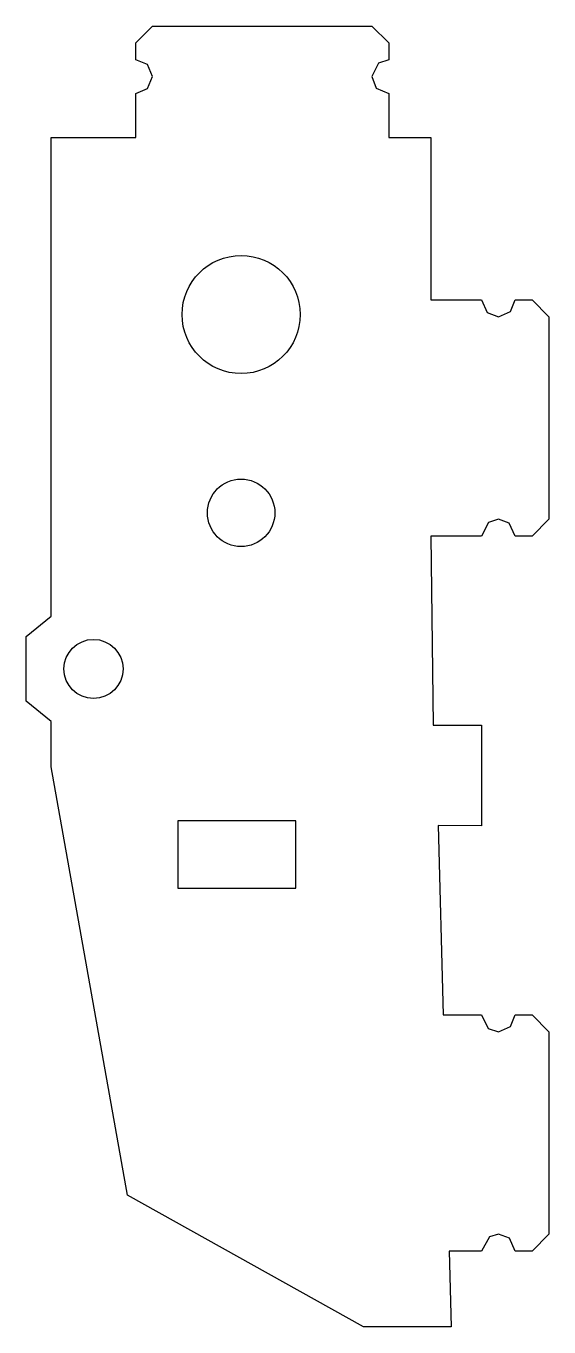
# Model space of a CAD drawing. Extents: x -3850.3 to -3819.3, y -323.1 to -246.
import ezdxf

# ---------------------------------------------------------------- set-up
doc = ezdxf.new("R2010")
doc.units = 0
doc.layers.add('CUT', color=15, linetype='CONTINUOUS')
doc.layers.add('DEFAULT', color=7, linetype='CONTINUOUS')

msp = doc.modelspace()

# ---------------------------------------------------------------- linework, layer by layer
at = {"layer": 'CUT'}
for p, q in [((-3841.285, -293.109), (-3841.285, -297.109)), ((-3834.285, -293.109), (-3841.285, -293.109)), ((-3834.285, -297.109), (-3834.285, -293.109)), ((-3841.285, -297.109), (-3834.285, -297.109))]:
    msp.add_line(p, q, dxfattribs=at)
for centre, radius in [((-3837.535, -263.109), 3.5), ((-3837.535, -274.859), 2), ((-3846.285, -284.109), 1.75)]:
    msp.add_circle(centre, radius, dxfattribs=at)
at = {"layer": 'DEFAULT'}
for p, q in [((-3843.785, -247.009), (-3842.785, -246.009)), ((-3842.785, -246.009), (-3829.785, -246.009)), ((-3829.785, -246.009), (-3828.785, -247.009)), ((-3843.785, -248.009), (-3843.785, -247.009)), ((-3828.785, -247.009), (-3828.785, -248.009)), ((-3843.086, -248.294), (-3843.785, -248.009)), ((-3829.397, -248.218), (-3829.785, -249.009)), ((-3828.785, -248.009), (-3829.397, -248.218)), ((-3842.785, -249.009), (-3843.086, -248.294)), ((-3843.081, -249.719), (-3842.785, -249.009)), ((-3829.785, -249.009), (-3829.522, -249.685)), ((-3843.785, -250.009), (-3843.081, -249.719)), ((-3829.522, -249.685), (-3828.785, -250.009)), ((-3843.785, -252.609), (-3843.785, -250.009)), ((-3828.785, -250.009), (-3828.785, -252.609)), ((-3848.785, -280.986), (-3848.785, -252.609)), ((-3848.785, -252.609), (-3843.785, -252.609)), ((-3828.785, -252.609), (-3826.285, -252.609)), ((-3826.285, -252.609), (-3826.285, -262.234)), ((-3826.285, -262.234), (-3823.285, -262.234)), ((-3823.285, -262.234), (-3822.94, -262.989)), ((-3821.574, -262.937), (-3821.285, -262.234)), ((-3821.285, -262.234), (-3820.285, -262.234)), ((-3820.285, -262.234), (-3819.285, -263.234)), ((-3822.94, -262.989), (-3822.285, -263.234)), ((-3822.285, -263.234), (-3821.574, -262.937)), ((-3819.285, -263.234), (-3819.285, -275.234)), ((-3822.285, -275.234), (-3822.879, -275.429)), ((-3821.639, -275.47), (-3822.285, -275.234)), ((-3819.285, -275.234), (-3820.285, -276.234)), ((-3822.879, -275.429), (-3823.285, -276.234)), ((-3821.285, -276.234), (-3821.639, -275.47)), ((-3823.285, -276.234), (-3826.285, -276.234)), ((-3826.285, -276.234), (-3826.144, -287.434)), ((-3820.285, -276.234), (-3821.285, -276.234)), ((-3850.285, -282.187), (-3848.785, -280.986)), ((-3850.285, -286.03), (-3850.285, -282.187)), ((-3848.785, -287.231), (-3850.285, -286.03)), ((-3848.785, -289.921), (-3848.785, -287.231)), ((-3826.144, -287.434), (-3823.285, -287.434)), ((-3823.285, -287.434), (-3823.285, -293.409)), ((-3844.266, -315.293), (-3848.785, -289.921)), ((-3823.285, -293.409), (-3825.846, -293.398)), ((-3825.846, -293.398), (-3825.559, -304.609)), ((-3825.559, -304.609), (-3823.285, -304.609)), ((-3823.285, -304.609), (-3822.881, -305.412)), ((-3822.285, -305.609), (-3821.562, -305.3)), ((-3821.562, -305.3), (-3821.285, -304.609)), ((-3821.285, -304.609), (-3820.285, -304.609)), ((-3820.285, -304.609), (-3819.285, -305.609)), ((-3822.881, -305.412), (-3822.285, -305.609)), ((-3819.285, -305.609), (-3819.285, -317.609)), ((-3830.285, -323.109), (-3844.266, -315.293)), ((-3822.285, -317.609), (-3822.817, -317.762)), ((-3821.635, -317.849), (-3822.285, -317.609)), ((-3819.285, -317.609), (-3820.285, -318.609)), ((-3822.817, -317.762), (-3823.285, -318.609)), ((-3821.285, -318.609), (-3821.635, -317.849)), ((-3823.285, -318.609), (-3825.2, -318.609)), ((-3825.2, -318.609), (-3825.085, -323.109)), ((-3820.285, -318.609), (-3821.285, -318.609)), ((-3825.085, -323.109), (-3830.285, -323.109))]:
    msp.add_line(p, q, dxfattribs=at)

doc.saveas('drawing.dxf')
